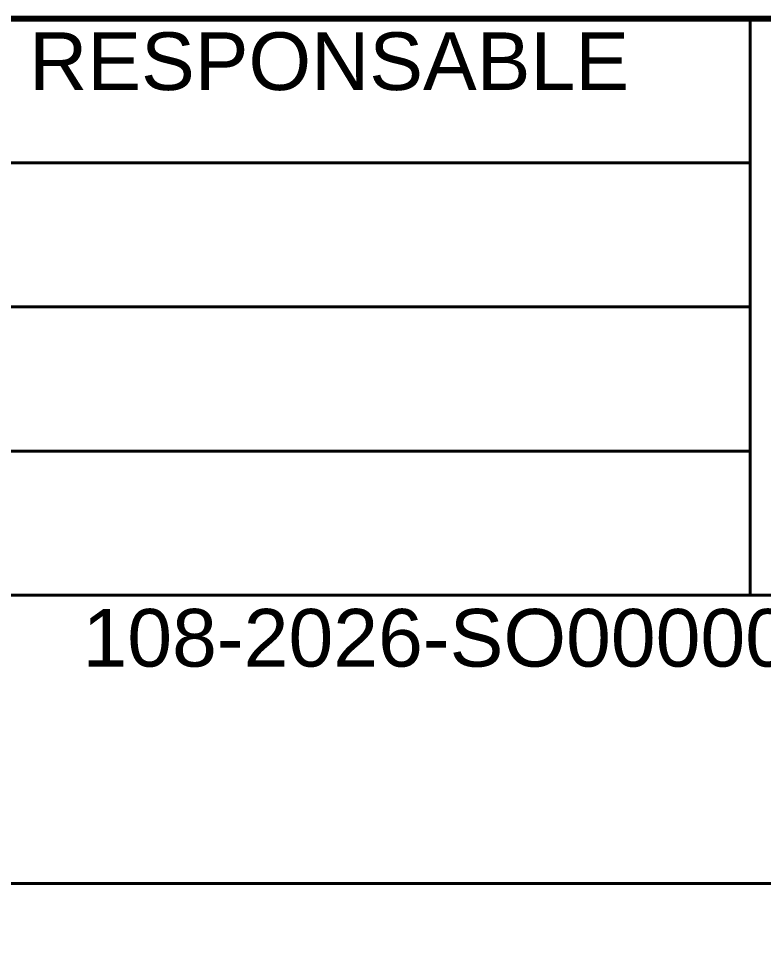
# Model space of a CAD drawing. Header units: millimetres. Extents: x 0 to 420, y 0 to 297.
# Drawn here: x 273.33 to 295.29, y 38.61 to 66 of the extents above; entities that cross this region are included whole.
import ezdxf
from ezdxf.enums import TextEntityAlignment as Align

# ---------------------------------------------------------------- set-up
doc = ezdxf.new("R2010")
doc.units = ezdxf.units.MM
doc.layers.add('291-E-DIAGRAMA', color=5, linetype='Continuous')
doc.layers.add('291-E-TEXTOS', color=7, linetype='Continuous')
doc.styles.add('ARIAL', font='arial.ttf')

msp = doc.modelspace()

# ---------------------------------------------------------------- linework, layer by layer
at = {"layer": '291-E-DIAGRAMA', "color": 7, "lineweight": 40}
for p, q in [((294.894, 66), (294.894, 49)), ((230, 61.75), (294.894, 61.75)), ((230, 57.5), (294.894, 57.5)), ((230, 53.25), (294.894, 53.25)), ((230, 49), (405, 49)), ((255, 40.5), (350.035, 40.5))]:
    msp.add_line(p, q, dxfattribs=at)
at = {"layer": '291-E-DIAGRAMA', "color": 7, "lineweight": 80}
msp.add_lwpolyline([(230, 66), (405, 66), (405, 15), (230, 15)], close=True, dxfattribs=at)

# ---------------------------------------------------------------- texts
at = {"layer": '291-E-TEXTOS', "style": 'ARIAL'}
msp.add_text('RESPONSABLE', height=1.7, dxfattribs=at).set_placement((282.482, 63.383), align=Align.BOTTOM_CENTER)
msp.add_text('108-2026-SO000002-E-DU-003', height=1.7, dxfattribs=at).set_placement((275.213, 46.383), align=Align.BOTTOM_LEFT)

doc.saveas('drawing.dxf')
